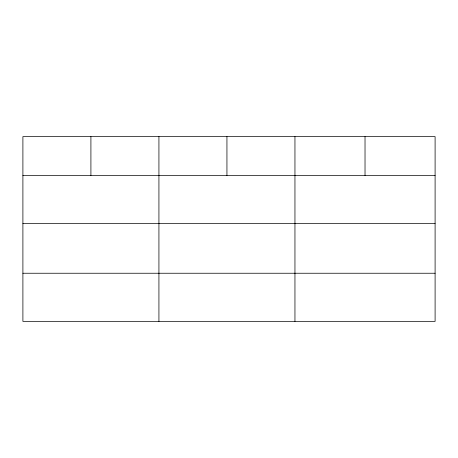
<?xml version="1.0" encoding="UTF-8"?>
<svg xmlns="http://www.w3.org/2000/svg" width="458" height="458" viewBox="0 0 458 458"><rect width="100%" height="100%" fill="white"/><g stroke="black" fill="none" stroke-linecap="round" stroke-linejoin="round"><path stroke-width="0.69" d="M435.1 223.647L435.1 136.621L22.9 136.621L22.9 321.379L435.1 321.379L435.1 223.647L22.9 223.647M22.9 175.506L435.1 175.506M22.9 273.243L435.1 273.243M365.026 136.621L365.026 175.506M294.952 136.621L294.952 321.379M226.939 136.621L226.939 175.506M158.926 136.621L158.926 321.379M90.913 136.621L90.913 175.506"/></g></svg>
